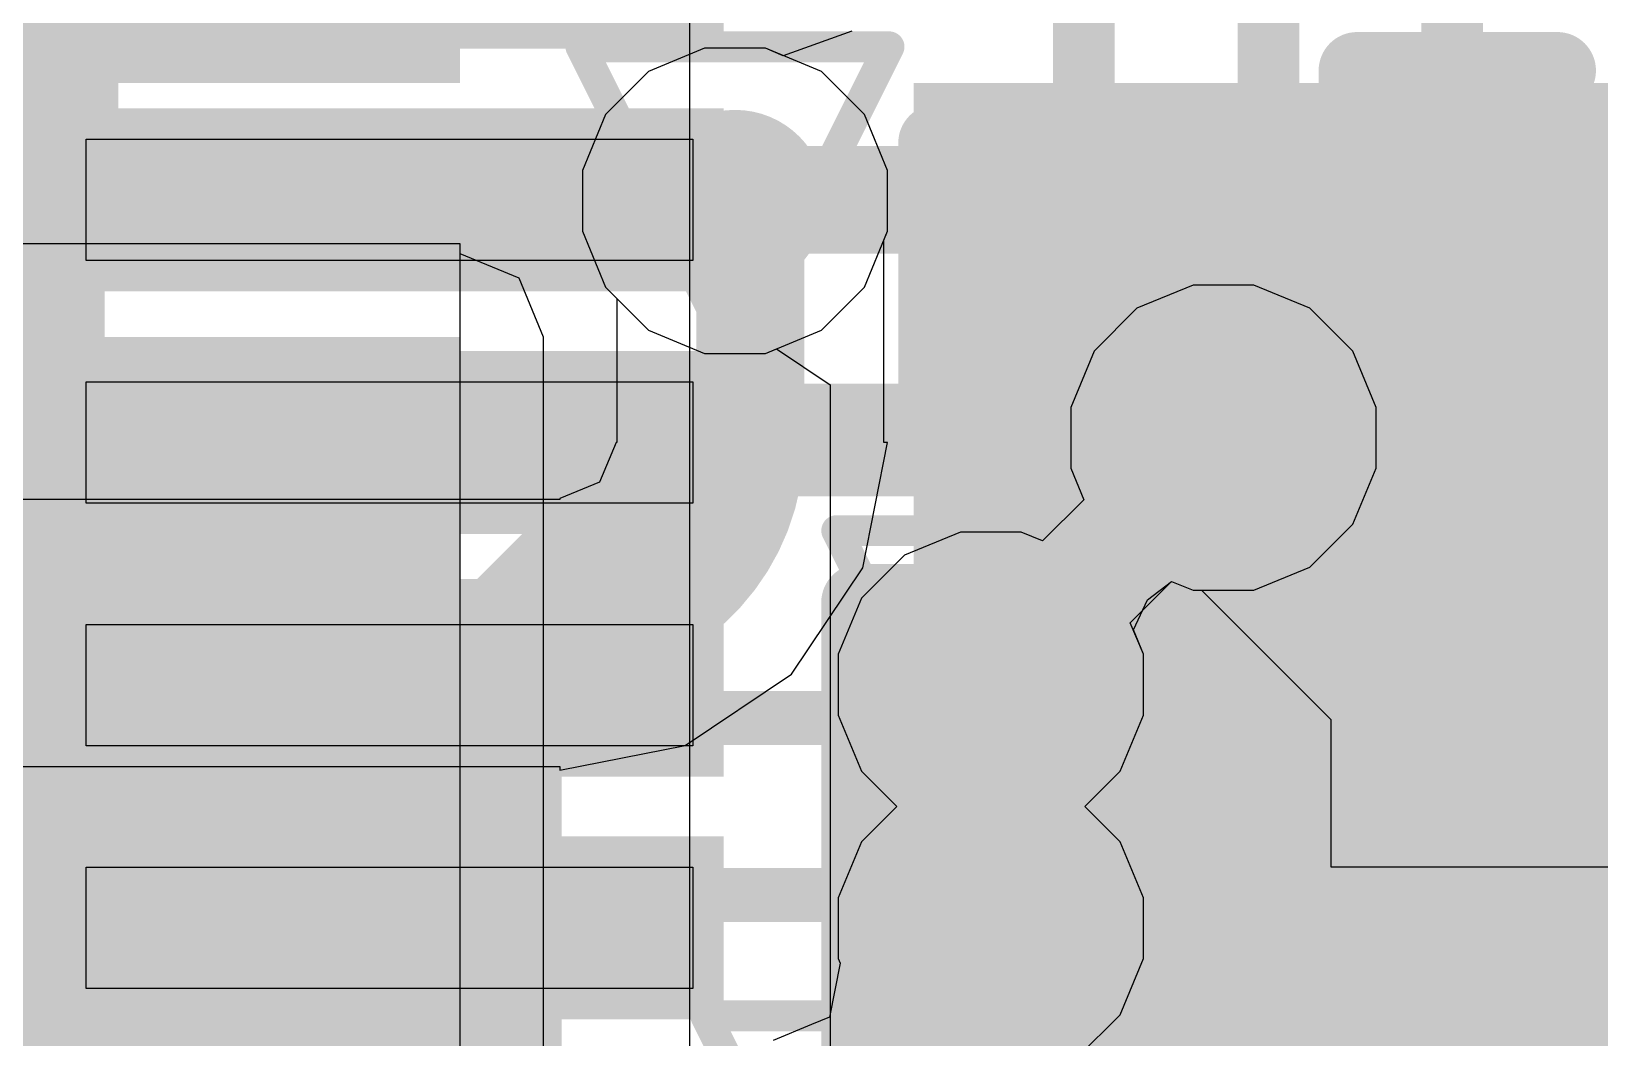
# Model space of a CAD drawing. Header units: inches. Extents: x -6 to 283, y -12 to 154.
# Drawn here: x 25.65 to 28.235, y -4.243 to -2.584 of the extents above; entities that cross this region are included whole.
import ezdxf

# ---------------------------------------------------------------- set-up
doc = ezdxf.new("R2010")
doc.units = ezdxf.units.IN
for name, color, linetype in [('Bottom Layer', 5, 'Continuous'), ('Bottom Overlay', 54, 'Continuous'), ('Bottom Paste', 16, 'Continuous'), ('Bottom Solder', 6, 'Continuous'), ('Drill Drawing', 1, 'Continuous'), ('GND-1', 16, 'Continuous'), ('GND-2', 90, 'Continuous'), ('GND-3', 216, 'Continuous'), ('GND-4', 54, 'Continuous'), ('PWR-1', 156, 'Continuous'), ('PWR-2', 130, 'Continuous'), ('Signal L1', 76, 'Continuous'), ('Signal L2', 6, 'Continuous'), ('Top Layer', 1, 'Continuous'), ('Top Overlay', 2, 'Continuous'), ('Top Paste', 8, 'Continuous'), ('Top Solder', 216, 'Continuous'), ('Via Holes', 16, 'Continuous')]:
    doc.layers.add(name, color=color, linetype=linetype)

# ---------------------------------------------------------------- blocks, each defined once
blk = doc.blocks.new('ESOP_8_B_53')
at = {"layer": 'Bottom Layer'}
for points in [[(2.3085, -0.335), (3.5085, -0.335), (3.5085, -0.935), (2.3085, -0.935)], [(2.3085, -1.605), (3.5085, -1.605), (3.5085, -2.205), (2.3085, -2.205)]]:
    blk.add_hatch(color=5, dxfattribs=at).paths.add_polyline_path(points)
at = {"layer": 'Bottom Paste'}
for points in [[(2.3085, -0.335), (3.5085, -0.335), (3.5085, -0.935), (2.3085, -0.935)], [(2.3085, -1.605), (3.5085, -1.605), (3.5085, -2.205), (2.3085, -2.205)]]:
    blk.add_hatch(color=16, dxfattribs=at).paths.add_polyline_path(points)
at = {"layer": 'Bottom Solder'}
for points in [[(2.2069, -0.2334), (3.6101, -0.2334), (3.6101, -1.0366), (2.2069, -1.0366)], [(2.2069, -1.5034), (3.6101, -1.5034), (3.6101, -2.3066), (2.2069, -2.3066)]]:
    blk.add_hatch(color=6, dxfattribs=at).paths.add_polyline_path(points)
blk = doc.blocks.new('QFN_64_EP_7_5_7_5__55')
at = {"layer": 'Top Layer'}
for points in [[(-1.5001, 3.3499), (-1.5001, 4.3499), (-1.3001, 4.3499), (-1.3001, 3.3499)], [(-1.1, 3.3499), (-1.1, 4.3499), (-0.9, 4.3499), (-0.9, 3.3499)], [(-0.6999, 3.3499), (-0.6999, 4.3499), (-0.4999, 4.3499), (-0.4999, 3.3499)], [(-0.2999, 3.3499), (-0.2999, 4.3499), (-0.0999, 4.3499), (-0.0999, 3.3499)]]:
    blk.add_hatch(color=1, dxfattribs=at).paths.add_polyline_path(points)
at = {"layer": 'Top Solder'}
for points in [[(-1.9509, 3.2991), (-1.9509, 4.4007), (-1.6493, 4.4007), (-1.6493, 3.2991)], [(-1.5509, 3.2991), (-1.5509, 4.4007), (-1.2493, 4.4007), (-1.2493, 3.2991)], [(-1.1508, 3.2991), (-1.1508, 4.4007), (-0.8492, 4.4007), (-0.8492, 3.2991)], [(-0.7507, 3.2991), (-0.7507, 4.4007), (-0.4491, 4.4007), (-0.4491, 3.2991)], [(-0.3507, 3.2991), (-0.3507, 4.4007), (-0.0491, 4.4007), (-0.0491, 3.2991)]]:
    blk.add_hatch(color=216, dxfattribs=at).paths.add_polyline_path(points)
at = {"layer": 'Top Paste'}
for p, q in [((-1.5, 3.3499), (-1.5, 4.3499)), ((-1.5, 4.3499), (-1.3, 4.3499)), ((-1.3, 4.3499), (-1.3, 3.3499)), ((-1.1, 3.3499), (-1.1, 4.3499)), ((-1.1, 4.3499), (-0.9, 4.3499)), ((-0.9, 4.3499), (-0.9, 3.3499)), ((-0.6999, 3.3499), (-0.6999, 4.3499)), ((-0.6999, 4.3499), (-0.4999, 4.3499)), ((-0.4999, 4.3499), (-0.4999, 3.3499)), ((-0.2999, 3.3499), (-0.2999, 4.3499)), ((-0.2999, 4.3499), (-0.0999, 4.3499)), ((-0.0999, 4.3499), (-0.0999, 3.3499)), ((-1.3, 3.3499), (-1.5, 3.3499)), ((-0.9, 3.3499), (-1.1, 3.3499)), ((-0.4999, 3.3499), (-0.6999, 3.3499)), ((-0.0999, 3.3499), (-0.2999, 3.3499))]:
    blk.add_line(p, q, dxfattribs=at)
blk = doc.blocks.new('C___0402_B_212')
at = {"layer": 'Bottom Layer'}
for points in [[(-0.2413, 0.3175), (-0.2413, -0.3175), (-0.6985, -0.3175), (-0.6985, 0.3175)], [(0.6985, 0.3175), (0.6985, -0.3175), (0.2413, -0.3175), (0.2413, 0.3175)]]:
    blk.add_hatch(color=5, dxfattribs=at).paths.add_polyline_path(points)
at = {"layer": 'Bottom Paste'}
for points in [[(-0.2413, 0.3175), (-0.2413, -0.3175), (-0.6985, -0.3175), (-0.6985, 0.3175)], [(0.6985, 0.3175), (0.6985, -0.3175), (0.2413, -0.3175), (0.2413, 0.3175)]]:
    blk.add_hatch(color=16, dxfattribs=at).paths.add_polyline_path(points)
at = {"layer": 'Bottom Solder'}
for points in [[(-0.1813, 0.3775), (-0.1813, -0.3775), (-0.7585, -0.3775), (-0.7585, 0.3775)], [(0.7585, 0.3775), (0.7585, -0.3775), (0.1813, -0.3775), (0.1813, 0.3775)]]:
    blk.add_hatch(color=6, dxfattribs=at).paths.add_polyline_path(points)
at = {"layer": 'Bottom Overlay'}
for points in [[(-0.7874, 0.4064, 0.127, 0.127, 0), (-0.2794, 0.4064, 0.127, 0.127, 0)], [(-0.7874, -0.4064, 0.127, 0.127, 0), (-0.7874, 0.4064, 0.127, 0.127, 0)], [(0.7874, 0.4064, 0.127, 0.127, 0), (0.2794, 0.4064, 0.127, 0.127, 0)], [(0.7874, -0.4064, 0.127, 0.127, 0), (0.7874, 0.4064, 0.127, 0.127, 0)], [(-0.7874, -0.4064, 0.127, 0.127, 0), (-0.2794, -0.4064, 0.127, 0.127, 0)], [(0.7874, -0.4064, 0.127, 0.127, 0), (0.2794, -0.4064, 0.127, 0.127, 0)]]:
    blk.add_lwpolyline(points, format="xyseb", dxfattribs=at)
for points in [[(-0.8191, 0.4064, 0.0635, 0.0635, 1), (-0.7556, 0.4064, 0.0635, 0.0635, 1)], [(-0.8191, 0.4064, 0.0635, 0.0635, 1), (-0.7556, 0.4064, 0.0635, 0.0635, 1)], [(-0.3111, 0.4064, 0.0635, 0.0635, 1), (-0.2477, 0.4064, 0.0635, 0.0635, 1)], [(0.2477, 0.4064, 0.0635, 0.0635, 1), (0.3112, 0.4064, 0.0635, 0.0635, 1)], [(0.7556, 0.4064, 0.0635, 0.0635, 1), (0.8191, 0.4064, 0.0635, 0.0635, 1)], [(0.7556, 0.4064, 0.0635, 0.0635, 1), (0.8191, 0.4064, 0.0635, 0.0635, 1)], [(-0.8192, -0.4064, 0.0635, 0.0635, 1), (-0.7557, -0.4064, 0.0635, 0.0635, 1)], [(-0.8192, -0.4064, 0.0635, 0.0635, 1), (-0.7557, -0.4064, 0.0635, 0.0635, 1)], [(-0.3111, -0.4064, 0.0635, 0.0635, 1), (-0.2477, -0.4064, 0.0635, 0.0635, 1)], [(0.2477, -0.4064, 0.0635, 0.0635, 1), (0.3112, -0.4064, 0.0635, 0.0635, 1)], [(0.7556, -0.4064, 0.0635, 0.0635, 1), (0.8191, -0.4064, 0.0635, 0.0635, 1)], [(0.7556, -0.4064, 0.0635, 0.0635, 1), (0.8191, -0.4064, 0.0635, 0.0635, 1)]]:
    blk.add_lwpolyline(points, format="xyseb", close=True, dxfattribs=at)
blk = doc.blocks.new('C___0603_B_217')
at = {"layer": 'Bottom Layer'}
for points in [[(-1.143, -0.4445), (-1.143, 0.4445), (-0.381, 0.4445), (-0.381, -0.4445)], [(0.381, -0.4445), (0.381, 0.4445), (1.143, 0.4445), (1.143, -0.4445)]]:
    blk.add_hatch(color=5, dxfattribs=at).paths.add_polyline_path(points)
at = {"layer": 'Bottom Paste'}
for points in [[(-1.143, -0.4445), (-1.143, 0.4445), (-0.381, 0.4445), (-0.381, -0.4445)], [(0.381, -0.4445), (0.381, 0.4445), (1.143, 0.4445), (1.143, -0.4445)]]:
    blk.add_hatch(color=16, dxfattribs=at).paths.add_polyline_path(points)
at = {"layer": 'Bottom Solder'}
for points in [[(-1.203, -0.5045), (-1.203, 0.5045), (-0.321, 0.5045), (-0.321, -0.5045)], [(0.321, -0.5045), (0.321, 0.5045), (1.203, 0.5045), (1.203, -0.5045)]]:
    blk.add_hatch(color=6, dxfattribs=at).paths.add_polyline_path(points)
at = {"layer": 'Bottom Overlay'}
for points in [[(-1.2446, 0.5334, 0.127, 0.127, 0), (-1.2446, -0.5334, 0.127, 0.127, 0)], [(-1.2446, 0.5334, 0.127, 0.127, 0), (-0.4572, 0.5334, 0.127, 0.127, 0)], [(0.4572, 0.5334, 0.127, 0.127, 0), (1.2446, 0.5334, 0.127, 0.127, 0)], [(1.2446, 0.5334, 0.127, 0.127, 0), (1.2446, -0.5334, 0.127, 0.127, 0)], [(-0.4572, -0.5334, 0.127, 0.127, 0), (-1.2446, -0.5334, 0.127, 0.127, 0)], [(0.4572, -0.5334, 0.127, 0.127, 0), (1.2446, -0.5334, 0.127, 0.127, 0)]]:
    blk.add_lwpolyline(points, format="xyseb", dxfattribs=at)
for points in [[(-1.2764, 0.5334, 0.0635, 0.0635, 1), (-1.2129, 0.5334, 0.0635, 0.0635, 1)], [(-1.2764, 0.5334, 0.0635, 0.0635, 1), (-1.2129, 0.5334, 0.0635, 0.0635, 1)], [(-0.489, 0.5334, 0.0635, 0.0635, 1), (-0.4255, 0.5334, 0.0635, 0.0635, 1)], [(0.4254, 0.5334, 0.0635, 0.0635, 1), (0.4889, 0.5334, 0.0635, 0.0635, 1)], [(1.2129, 0.5334, 0.0635, 0.0635, 1), (1.2764, 0.5334, 0.0635, 0.0635, 1)], [(1.2129, 0.5334, 0.0635, 0.0635, 1), (1.2764, 0.5334, 0.0635, 0.0635, 1)], [(-1.2764, -0.5334, 0.0635, 0.0635, 1), (-1.2129, -0.5334, 0.0635, 0.0635, 1)], [(-1.2764, -0.5334, 0.0635, 0.0635, 1), (-1.2129, -0.5334, 0.0635, 0.0635, 1)], [(-0.4889, -0.5334, 0.0635, 0.0635, 1), (-0.4254, -0.5334, 0.0635, 0.0635, 1)], [(0.4254, -0.5334, 0.0635, 0.0635, 1), (0.4889, -0.5334, 0.0635, 0.0635, 1)], [(1.2128, -0.5334, 0.0635, 0.0635, 1), (1.2763, -0.5334, 0.0635, 0.0635, 1)], [(1.2128, -0.5334, 0.0635, 0.0635, 1), (1.2763, -0.5334, 0.0635, 0.0635, 1)]]:
    blk.add_lwpolyline(points, format="xyseb", close=True, dxfattribs=at)
blk = doc.blocks.new('CAP_0201_222')
at = {"layer": 'Top Layer'}
for points in [[(-0.45, 0.15), (-0.15, 0.15), (-0.15, -0.15), (-0.45, -0.15)], [(0.15, 0.15), (0.45, 0.15), (0.45, -0.15), (0.15, -0.15)]]:
    blk.add_hatch(color=1, dxfattribs=at).paths.add_polyline_path(points)
at = {"layer": 'Top Paste'}
for points in [[(-0.45, 0.15), (-0.15, 0.15), (-0.15, -0.15), (-0.45, -0.15)], [(0.15, 0.15), (0.45, 0.15), (0.45, -0.15), (0.15, -0.15)]]:
    blk.add_hatch(color=8, dxfattribs=at).paths.add_polyline_path(points)
at = {"layer": 'Top Solder'}
for points in [[(-0.505, 0.205), (-0.095, 0.205), (-0.095, -0.205), (-0.505, -0.205)], [(0.095, 0.205), (0.505, 0.205), (0.505, -0.205), (0.095, -0.205)]]:
    blk.add_hatch(color=216, dxfattribs=at).paths.add_polyline_path(points)
at = {"layer": 'Top Overlay'}
for points in [[(-0.5334, 0.2286, 0.127, 0.127, 0), (-0.5334, -0.2286, 0.127, 0.127, 0)], [(-0.2032, 0.2286, 0.127, 0.127, 0), (-0.5334, 0.2286, 0.127, 0.127, 0)], [(0.5334, 0.2286, 0.127, 0.127, 0), (0.2032, 0.2286, 0.127, 0.127, 0)], [(0.5334, 0.2286, 0.127, 0.127, 0), (0.5334, -0.2286, 0.127, 0.127, 0)], [(-0.2032, -0.2286, 0.127, 0.127, 0), (-0.5334, -0.2286, 0.127, 0.127, 0)], [(0.5334, -0.2286, 0.127, 0.127, 0), (0.2032, -0.2286, 0.127, 0.127, 0)]]:
    blk.add_lwpolyline(points, format="xyseb", dxfattribs=at)
for points in [[(-0.5651, 0.2286, 0.0635, 0.0635, 1), (-0.5016, 0.2286, 0.0635, 0.0635, 1)], [(-0.5651, 0.2286, 0.0635, 0.0635, 1), (-0.5016, 0.2286, 0.0635, 0.0635, 1)], [(-0.2349, 0.2286, 0.0635, 0.0635, 1), (-0.1714, 0.2286, 0.0635, 0.0635, 1)], [(0.1714, 0.2286, 0.0635, 0.0635, 1), (0.2349, 0.2286, 0.0635, 0.0635, 1)], [(0.5016, 0.2286, 0.0635, 0.0635, 1), (0.5651, 0.2286, 0.0635, 0.0635, 1)], [(0.5016, 0.2286, 0.0635, 0.0635, 1), (0.5651, 0.2286, 0.0635, 0.0635, 1)], [(-0.5651, -0.2286, 0.0635, 0.0635, 1), (-0.5016, -0.2286, 0.0635, 0.0635, 1)], [(-0.5651, -0.2286, 0.0635, 0.0635, 1), (-0.5016, -0.2286, 0.0635, 0.0635, 1)], [(-0.2349, -0.2286, 0.0635, 0.0635, 1), (-0.1714, -0.2286, 0.0635, 0.0635, 1)], [(0.1714, -0.2286, 0.0635, 0.0635, 1), (0.2349, -0.2286, 0.0635, 0.0635, 1)], [(0.5016, -0.2286, 0.0635, 0.0635, 1), (0.5651, -0.2286, 0.0635, 0.0635, 1)], [(0.5016, -0.2286, 0.0635, 0.0635, 1), (0.5651, -0.2286, 0.0635, 0.0635, 1)]]:
    blk.add_lwpolyline(points, format="xyseb", close=True, dxfattribs=at)
blk = doc.blocks.new('CAP_0201_312')
at = {"layer": 'Top Layer'}
for points in [[(-0.45, 0.15), (-0.15, 0.15), (-0.15, -0.15), (-0.45, -0.15)], [(0.15, 0.15), (0.45, 0.15), (0.45, -0.15), (0.15, -0.15)]]:
    blk.add_hatch(color=1, dxfattribs=at).paths.add_polyline_path(points)
at = {"layer": 'Top Paste'}
for points in [[(-0.45, 0.15), (-0.15, 0.15), (-0.15, -0.15), (-0.45, -0.15)], [(0.15, 0.15), (0.45, 0.15), (0.45, -0.15), (0.15, -0.15)]]:
    blk.add_hatch(color=8, dxfattribs=at).paths.add_polyline_path(points)
at = {"layer": 'Top Solder'}
for points in [[(-0.505, 0.205), (-0.095, 0.205), (-0.095, -0.205), (-0.505, -0.205)], [(0.095, 0.205), (0.505, 0.205), (0.505, -0.205), (0.095, -0.205)]]:
    blk.add_hatch(color=216, dxfattribs=at).paths.add_polyline_path(points)
at = {"layer": 'Top Overlay'}
for points in [[(-0.2032, 0.2286, 0.127, 0.127, 0), (-0.5334, 0.2286, 0.127, 0.127, 0)], [(-0.5334, 0.2286, 0.127, 0.127, 0), (-0.5334, -0.2286, 0.127, 0.127, 0)], [(0.5334, 0.2286, 0.127, 0.127, 0), (0.2032, 0.2286, 0.127, 0.127, 0)], [(0.5334, 0.2286, 0.127, 0.127, 0), (0.5334, -0.2286, 0.127, 0.127, 0)], [(-0.2032, -0.2286, 0.127, 0.127, 0), (-0.5334, -0.2286, 0.127, 0.127, 0)], [(0.5334, -0.2286, 0.127, 0.127, 0), (0.2032, -0.2286, 0.127, 0.127, 0)]]:
    blk.add_lwpolyline(points, format="xyseb", dxfattribs=at)
for points in [[(-0.5651, 0.2286, 0.0635, 0.0635, 1), (-0.5016, 0.2286, 0.0635, 0.0635, 1)], [(-0.5651, 0.2286, 0.0635, 0.0635, 1), (-0.5016, 0.2286, 0.0635, 0.0635, 1)], [(-0.235, 0.2286, 0.0635, 0.0635, 1), (-0.1715, 0.2286, 0.0635, 0.0635, 1)], [(0.1714, 0.2286, 0.0635, 0.0635, 1), (0.2349, 0.2286, 0.0635, 0.0635, 1)], [(0.5016, 0.2286, 0.0635, 0.0635, 1), (0.5651, 0.2286, 0.0635, 0.0635, 1)], [(0.5016, 0.2286, 0.0635, 0.0635, 1), (0.5651, 0.2286, 0.0635, 0.0635, 1)], [(-0.5651, -0.2286, 0.0635, 0.0635, 1), (-0.5016, -0.2286, 0.0635, 0.0635, 1)], [(-0.5651, -0.2286, 0.0635, 0.0635, 1), (-0.5016, -0.2286, 0.0635, 0.0635, 1)], [(-0.235, -0.2286, 0.0635, 0.0635, 1), (-0.1715, -0.2286, 0.0635, 0.0635, 1)], [(0.1714, -0.2286, 0.0635, 0.0635, 1), (0.2349, -0.2286, 0.0635, 0.0635, 1)], [(0.5016, -0.2286, 0.0635, 0.0635, 1), (0.5651, -0.2286, 0.0635, 0.0635, 1)], [(0.5016, -0.2286, 0.0635, 0.0635, 1), (0.5651, -0.2286, 0.0635, 0.0635, 1)]]:
    blk.add_lwpolyline(points, format="xyseb", close=True, dxfattribs=at)

msp = doc.modelspace()

# ---------------------------------------------------------------- hatches: boundary and pattern name
at = {"layer": 'Bottom Layer'}
for points in [[(22.0529, -2.6692), (26.3566, -2.6692), (26.3566, -2.0692), (22.0529, -2.0692)], [(27.1043, -4.4856), (29.9501, -4.4856), (29.9501, -2.6692), (27.1043, -2.6692)], [(23.9566, -9.5826), (26.3566, -9.5826), (26.3566, -3.0879), (23.9566, -3.0879)]]:
    msp.add_hatch(color=5, dxfattribs=at).paths.add_polyline_path(points)
h = msp.add_hatch(color=5, dxfattribs=at)
edge = h.paths.add_edge_path()
edge.add_arc((26.8097, -2.8633), 0.15, 0, 360)
at = {"layer": 'GND-1'}
h = msp.add_hatch(color=16, dxfattribs=at)
edge = h.paths.add_edge_path()
edge.add_arc((26.8097, -2.8633), 0.15, 0, 360)
h = msp.add_hatch(color=16, dxfattribs=at)
edge = h.paths.add_edge_path()
edge.add_arc((27.615, -3.2537), 0.15, 0, 360)
h = msp.add_hatch(color=16, dxfattribs=at)
edge = h.paths.add_edge_path()
edge.add_arc((27.2314, -3.6609), 0.15, 0, 360)
h = msp.add_hatch(color=16, dxfattribs=at)
edge = h.paths.add_edge_path()
edge.add_arc((27.2314, -4.0625), 0.15, 0, 360)
at = {"layer": 'GND-2'}
h = msp.add_hatch(color=90, dxfattribs=at)
edge = h.paths.add_edge_path()
edge.add_arc((26.8097, -2.8633), 0.15, 0, 360)
at = {"layer": 'GND-3'}
h = msp.add_hatch(color=216, dxfattribs=at)
edge = h.paths.add_edge_path()
edge.add_arc((26.8097, -2.8633), 0.15, 0, 360)
at = {"layer": 'GND-4'}
h = msp.add_hatch(color=54, dxfattribs=at)
edge = h.paths.add_edge_path()
edge.add_arc((26.8097, -2.8633), 0.15, 0, 360)
at = {"layer": 'PWR-1'}
h = msp.add_hatch(color=156, dxfattribs=at)
edge = h.paths.add_edge_path()
edge.add_arc((26.8097, -2.8633), 0.15, 0, 360)
at = {"layer": 'PWR-2'}
h = msp.add_hatch(color=130, dxfattribs=at)
edge = h.paths.add_edge_path()
edge.add_arc((26.8097, -2.8633), 0.15, 0, 360)
at = {"layer": 'Signal L1'}
h = msp.add_hatch(color=76, dxfattribs=at)
edge = h.paths.add_edge_path()
edge.add_arc((26.8097, -2.8633), 0.15, 0, 360)
h = msp.add_hatch(color=76, dxfattribs=at)
edge = h.paths.add_edge_path()
edge.add_arc((27.615, -3.2537), 0.15, 0, 360)
h = msp.add_hatch(color=76, dxfattribs=at)
edge = h.paths.add_edge_path()
edge.add_arc((27.2314, -3.6609), 0.15, 0, 360)
h = msp.add_hatch(color=76, dxfattribs=at)
edge = h.paths.add_edge_path()
edge.add_arc((27.2314, -4.0625), 0.15, 0, 360)
at = {"layer": 'Signal L2'}
h = msp.add_hatch(color=6, dxfattribs=at)
edge = h.paths.add_edge_path()
edge.add_arc((26.8097, -2.8633), 0.15, 0, 360)
at = {"layer": 'Top Layer'}
h = msp.add_hatch(color=1, dxfattribs=at)
edge = h.paths.add_edge_path()
edge.add_arc((26.8097, -2.8633), 0.15, 0, 360)
h = msp.add_hatch(color=1, dxfattribs=at)
edge = h.paths.add_edge_path()
edge.add_arc((27.615, -3.2537), 0.15, 0, 360)
h = msp.add_hatch(color=1, dxfattribs=at)
edge = h.paths.add_edge_path()
edge.add_arc((27.2314, -3.6609), 0.15, 0, 360)
for points in [[(25.74, -3.7865), (26.74, -3.7865), (26.74, -3.5616), (25.74, -3.5616)], [(25.74, -4.1617), (26.74, -4.1617), (26.74, -3.9368), (25.74, -3.9368)]]:
    msp.add_hatch(color=1, dxfattribs=at).paths.add_polyline_path(points)
h = msp.add_hatch(color=1, dxfattribs=at)
edge = h.paths.add_edge_path()
edge.add_arc((27.2314, -4.0625), 0.15, 0, 360)
at = {"layer": 'Via Holes'}
h = msp.add_hatch(color=7, dxfattribs=at)
edge = h.paths.add_edge_path()
edge.add_arc((26.8097, -2.8633), 0.075, 0, 360)
h = msp.add_hatch(color=7, dxfattribs=at)
edge = h.paths.add_edge_path()
edge.add_arc((27.615, -3.2537), 0.075, 0, 360)
h = msp.add_hatch(color=7, dxfattribs=at)
edge = h.paths.add_edge_path()
edge.add_arc((27.2314, -3.6609), 0.075, 0, 360)
h = msp.add_hatch(color=7, dxfattribs=at)
edge = h.paths.add_edge_path()
edge.add_arc((27.2314, -4.0625), 0.075, 0, 360)

# ---------------------------------------------------------------- linework, layer by layer
at = {"layer": 'Bottom Layer'}
for p, q in [((27.0022, -2.5838), (26.8893, -2.624)), ((26.7597, -2.6117), (26.6672, -2.65)), ((26.8598, -2.6117), (26.7597, -2.6117)), ((26.8893, -2.624), (26.8598, -2.6117)), ((26.6672, -2.65), (26.5964, -2.7208)), ((26.5964, -2.7208), (26.5581, -2.8133)), ((26.5581, -2.8133), (26.5581, -2.9134)), ((26.5581, -2.9134), (26.5964, -3.0058)), ((26.3566, -2.9342), (23.7244, -2.9342)), ((26.3566, -2.9342), (23.7244, -2.9342)), ((26.3566, -6.0609), (26.3566, -2.9342)), ((26.3566, -2.9505), (26.3566, -2.9342)), ((26.4538, -2.9907), (26.3566, -2.9505)), ((26.4941, -3.0879), (26.4538, -2.9907)), ((26.5964, -3.0058), (26.6672, -3.0766)), ((26.4941, -6.3826), (26.4941, -3.0879)), ((26.6672, -3.0766), (26.7597, -3.1149)), ((26.7597, -3.1149), (26.8598, -3.1149)), ((26.8598, -3.1149), (26.8779, -3.1074)), ((26.8779, -3.1074), (26.9668, -3.1668)), ((26.9668, -3.1668), (26.9668, -4.4856))]:
    msp.add_line(p, q, dxfattribs=at)
at = {"layer": 'Drill Drawing'}
for points in [[(26.5557, -2.6093, 0.0508, 0.0508, 0), (27.0637, -2.6093, 0.0508, 0.0508, 0)], [(26.5557, -2.6093, 0.0508, 0.0508, 0), (26.8097, -3.1173, 0.0508, 0.0508, 0)], [(26.8097, -3.1173, 0.0508, 0.0508, 0), (27.0637, -2.6093, 0.0508, 0.0508, 0)], [(27.361, -2.9997, 0.0508, 0.0508, 0), (27.869, -2.9997, 0.0508, 0.0508, 0)], [(27.361, -2.9997, 0.0508, 0.0508, 0), (27.615, -3.5077, 0.0508, 0.0508, 0)], [(27.615, -3.5077, 0.0508, 0.0508, 0), (27.869, -2.9997, 0.0508, 0.0508, 0)], [(26.9774, -3.4069, 0.0508, 0.0508, 0), (27.4854, -3.4069, 0.0508, 0.0508, 0)], [(26.9774, -3.4069, 0.0508, 0.0508, 0), (27.2314, -3.9149, 0.0508, 0.0508, 0)], [(27.2314, -3.9149, 0.0508, 0.0508, 0), (27.4854, -3.4069, 0.0508, 0.0508, 0)], [(26.9774, -3.8085, 0.0508, 0.0508, 0), (27.4854, -3.8085, 0.0508, 0.0508, 0)], [(26.9774, -3.8085, 0.0508, 0.0508, 0), (27.2314, -4.3165, 0.0508, 0.0508, 0)], [(27.2314, -4.3165, 0.0508, 0.0508, 0), (27.4854, -3.8085, 0.0508, 0.0508, 0)], [(26.7614, -4.2067, 0.0508, 0.0508, 0), (27.2694, -4.2067, 0.0508, 0.0508, 0)], [(26.7614, -4.2067, 0.0508, 0.0508, 0), (27.0154, -4.7147, 0.0508, 0.0508, 0)], [(27.0154, -4.7147, 0.0508, 0.0508, 0), (27.2694, -4.2067, 0.0508, 0.0508, 0)]]:
    msp.add_lwpolyline(points, format="xyseb", dxfattribs=at)
for points in [[(26.543, -2.6093, 0.0254, 0.0254, 1), (26.5684, -2.6093, 0.0254, 0.0254, 1)], [(26.543, -2.6093, 0.0254, 0.0254, 1), (26.5684, -2.6093, 0.0254, 0.0254, 1)], [(27.051, -2.6093, 0.0254, 0.0254, 1), (27.0764, -2.6093, 0.0254, 0.0254, 1)], [(27.051, -2.6093, 0.0254, 0.0254, 1), (27.0764, -2.6093, 0.0254, 0.0254, 1)], [(27.3483, -2.9997, 0.0254, 0.0254, 1), (27.3737, -2.9997, 0.0254, 0.0254, 1)], [(27.3483, -2.9997, 0.0254, 0.0254, 1), (27.3737, -2.9997, 0.0254, 0.0254, 1)], [(27.8563, -2.9997, 0.0254, 0.0254, 1), (27.8817, -2.9997, 0.0254, 0.0254, 1)], [(27.8563, -2.9997, 0.0254, 0.0254, 1), (27.8817, -2.9997, 0.0254, 0.0254, 1)], [(26.797, -3.1173, 0.0254, 0.0254, 1), (26.8224, -3.1173, 0.0254, 0.0254, 1)], [(26.797, -3.1173, 0.0254, 0.0254, 1), (26.8224, -3.1173, 0.0254, 0.0254, 1)], [(26.9647, -3.4069, 0.0254, 0.0254, 1), (26.9901, -3.4069, 0.0254, 0.0254, 1)], [(26.9647, -3.4069, 0.0254, 0.0254, 1), (26.9901, -3.4069, 0.0254, 0.0254, 1)], [(27.4727, -3.4069, 0.0254, 0.0254, 1), (27.4981, -3.4069, 0.0254, 0.0254, 1)], [(27.4727, -3.4069, 0.0254, 0.0254, 1), (27.4981, -3.4069, 0.0254, 0.0254, 1)], [(27.6023, -3.5077, 0.0254, 0.0254, 1), (27.6277, -3.5077, 0.0254, 0.0254, 1)], [(27.6023, -3.5077, 0.0254, 0.0254, 1), (27.6277, -3.5077, 0.0254, 0.0254, 1)], [(26.9647, -3.8085, 0.0254, 0.0254, 1), (26.9901, -3.8085, 0.0254, 0.0254, 1)], [(26.9647, -3.8085, 0.0254, 0.0254, 1), (26.9901, -3.8085, 0.0254, 0.0254, 1)], [(27.4727, -3.8085, 0.0254, 0.0254, 1), (27.4981, -3.8085, 0.0254, 0.0254, 1)], [(27.4727, -3.8085, 0.0254, 0.0254, 1), (27.4981, -3.8085, 0.0254, 0.0254, 1)], [(27.2187, -3.9149, 0.0254, 0.0254, 1), (27.2441, -3.9149, 0.0254, 0.0254, 1)], [(27.2187, -3.9149, 0.0254, 0.0254, 1), (27.2441, -3.9149, 0.0254, 0.0254, 1)], [(26.7487, -4.2067, 0.0254, 0.0254, 1), (26.7741, -4.2067, 0.0254, 0.0254, 1)], [(26.7487, -4.2067, 0.0254, 0.0254, 1), (26.7741, -4.2067, 0.0254, 0.0254, 1)], [(27.2567, -4.2067, 0.0254, 0.0254, 1), (27.2821, -4.2067, 0.0254, 0.0254, 1)], [(27.2567, -4.2067, 0.0254, 0.0254, 1), (27.2821, -4.2067, 0.0254, 0.0254, 1)]]:
    msp.add_lwpolyline(points, format="xyseb", close=True, dxfattribs=at)
at = {"layer": 'GND-1'}
for p, q in [((26.7597, -2.6117), (26.6672, -2.65)), ((26.8598, -2.6117), (26.7597, -2.6117)), ((26.9522, -2.65), (26.8598, -2.6117)), ((26.6672, -2.65), (26.5964, -2.7208)), ((27.023, -2.7208), (26.9522, -2.65)), ((26.5964, -2.7208), (26.5581, -2.8133)), ((27.0613, -2.8133), (27.023, -2.7208)), ((26.5581, -2.8133), (26.5581, -2.9134)), ((27.0613, -2.9134), (27.0613, -2.8133)), ((26.5581, -2.9134), (26.5964, -3.0058)), ((27.023, -3.0058), (27.0613, -2.9134)), ((26.5964, -3.0058), (26.6672, -3.0766)), ((26.9522, -3.0766), (27.023, -3.0058)), ((27.5649, -3.0021), (27.4724, -3.0404)), ((27.665, -3.0021), (27.5649, -3.0021)), ((27.7575, -3.0404), (27.665, -3.0021)), ((27.4724, -3.0404), (27.4017, -3.1112)), ((27.8283, -3.1112), (27.7575, -3.0404)), ((26.6672, -3.0766), (26.7597, -3.1149)), ((26.8598, -3.1149), (26.9522, -3.0766)), ((26.7597, -3.1149), (26.8598, -3.1149)), ((27.4017, -3.1112), (27.3634, -3.2037)), ((27.8666, -3.2037), (27.8283, -3.1112)), ((27.3634, -3.2037), (27.3634, -3.3038)), ((27.8666, -3.3038), (27.8666, -3.2037)), ((27.3634, -3.3038), (27.3849, -3.3559)), ((27.8283, -3.3962), (27.8666, -3.3038)), ((27.3849, -3.3559), (27.3169, -3.4239)), ((27.1814, -3.4093), (27.0889, -3.4476)), ((27.2815, -3.4093), (27.1814, -3.4093)), ((27.3169, -3.4239), (27.2815, -3.4093)), ((27.7575, -3.467), (27.8283, -3.3962)), ((27.0889, -3.4476), (27.0181, -3.5183)), ((27.665, -3.5053), (27.7575, -3.467)), ((27.4614, -3.5587), (27.5295, -3.4906)), ((27.5295, -3.4906), (27.5649, -3.5053)), ((27.5649, -3.5053), (27.665, -3.5053)), ((27.0181, -3.5183), (26.9798, -3.6108)), ((27.483, -3.6108), (27.4614, -3.5587)), ((26.9798, -3.6108), (26.9798, -3.7109)), ((27.483, -3.7109), (27.483, -3.6108)), ((26.9798, -3.7109), (27.0181, -3.8034)), ((27.4447, -3.8034), (27.483, -3.7109)), ((27.0181, -3.8034), (27.0764, -3.8617)), ((27.3864, -3.8617), (27.4447, -3.8034)), ((27.0764, -3.8617), (27.0181, -3.9199)), ((27.4447, -3.9199), (27.3864, -3.8617)), ((27.0181, -3.9199), (26.9798, -4.0124)), ((27.483, -4.0124), (27.4447, -3.9199)), ((26.9798, -4.0124), (26.9798, -4.1125)), ((27.483, -4.1125), (27.483, -4.0124)), ((26.983, -4.1202), (26.9653, -4.2091)), ((26.9798, -4.1125), (26.983, -4.1202)), ((27.4447, -4.205), (27.483, -4.1125)), ((26.9653, -4.2091), (26.936, -4.2213)), ((27.3739, -4.2757), (27.4447, -4.205)), ((26.936, -4.2213), (26.8729, -4.2474))]:
    msp.add_line(p, q, dxfattribs=at)
at = {"layer": 'GND-2'}
for p, q in [((26.7597, -2.6117), (26.6672, -2.65)), ((26.8598, -2.6117), (26.7597, -2.6117)), ((26.9522, -2.65), (26.8598, -2.6117)), ((26.6672, -2.65), (26.5964, -2.7208)), ((27.023, -2.7208), (26.9522, -2.65)), ((26.5964, -2.7208), (26.5581, -2.8133)), ((27.0613, -2.8133), (27.023, -2.7208)), ((26.5581, -2.8133), (26.5581, -2.9134)), ((27.0613, -2.9134), (27.0613, -2.8133)), ((26.5581, -2.9134), (26.5964, -3.0058)), ((27.023, -3.0058), (27.0613, -2.9134)), ((26.5964, -3.0058), (26.6672, -3.0766)), ((26.9522, -3.0766), (27.023, -3.0058)), ((26.6672, -3.0766), (26.7597, -3.1149)), ((26.8598, -3.1149), (26.9522, -3.0766)), ((26.7597, -3.1149), (26.8598, -3.1149))]:
    msp.add_line(p, q, dxfattribs=at)
at = {"layer": 'GND-3'}
for p, q in [((26.7597, -2.6117), (26.6672, -2.65)), ((26.8598, -2.6117), (26.7597, -2.6117)), ((26.9522, -2.65), (26.8598, -2.6117)), ((26.6672, -2.65), (26.5964, -2.7208)), ((27.023, -2.7208), (26.9522, -2.65)), ((26.5964, -2.7208), (26.5581, -2.8133)), ((27.0613, -2.8133), (27.023, -2.7208)), ((26.5581, -2.8133), (26.5581, -2.9134)), ((27.0613, -2.9134), (27.0613, -2.8133)), ((26.5581, -2.9134), (26.5964, -3.0058)), ((27.023, -3.0058), (27.0613, -2.9134)), ((26.5964, -3.0058), (26.6672, -3.0766)), ((26.9522, -3.0766), (27.023, -3.0058)), ((26.6672, -3.0766), (26.7597, -3.1149)), ((26.8598, -3.1149), (26.9522, -3.0766)), ((26.7597, -3.1149), (26.8598, -3.1149))]:
    msp.add_line(p, q, dxfattribs=at)
at = {"layer": 'GND-4'}
for p, q in [((26.7597, -2.6117), (26.6672, -2.65)), ((26.8598, -2.6117), (26.7597, -2.6117)), ((26.9522, -2.65), (26.8598, -2.6117)), ((26.6672, -2.65), (26.5964, -2.7208)), ((27.023, -2.7208), (26.9522, -2.65)), ((26.5964, -2.7208), (26.5581, -2.8133)), ((27.0613, -2.8133), (27.023, -2.7208)), ((26.5581, -2.8133), (26.5581, -2.9134)), ((27.0613, -2.9134), (27.0613, -2.8133)), ((26.5581, -2.9134), (26.5964, -3.0058)), ((27.023, -3.0058), (27.0613, -2.9134)), ((26.5964, -3.0058), (26.6672, -3.0766)), ((26.9522, -3.0766), (27.023, -3.0058)), ((26.6672, -3.0766), (26.7597, -3.1149)), ((26.8598, -3.1149), (26.9522, -3.0766)), ((26.7597, -3.1149), (26.8598, -3.1149))]:
    msp.add_line(p, q, dxfattribs=at)
at = {"layer": 'PWR-1'}
for p, q in [((26.7597, -2.6117), (26.6672, -2.65)), ((26.8598, -2.6117), (26.7597, -2.6117)), ((26.9522, -2.65), (26.8598, -2.6117)), ((26.6672, -2.65), (26.5964, -2.7208)), ((27.023, -2.7208), (26.9522, -2.65)), ((26.5964, -2.7208), (26.5581, -2.8133)), ((27.0613, -2.8133), (27.023, -2.7208)), ((26.5581, -2.8133), (26.5581, -2.9134)), ((27.0613, -2.9134), (27.0613, -2.8133)), ((26.5581, -2.9134), (26.5964, -3.0058)), ((27.023, -3.0058), (27.0613, -2.9134)), ((26.5964, -3.0058), (26.6672, -3.0766)), ((26.9522, -3.0766), (27.023, -3.0058)), ((26.6672, -3.0766), (26.7597, -3.1149)), ((26.8598, -3.1149), (26.9522, -3.0766)), ((26.7597, -3.1149), (26.8598, -3.1149))]:
    msp.add_line(p, q, dxfattribs=at)
at = {"layer": 'PWR-2'}
for p, q in [((26.7597, -2.6117), (26.6672, -2.65)), ((26.8598, -2.6117), (26.7597, -2.6117)), ((26.9522, -2.65), (26.8598, -2.6117)), ((26.6672, -2.65), (26.5964, -2.7208)), ((27.023, -2.7208), (26.9522, -2.65)), ((26.5964, -2.7208), (26.5581, -2.8133)), ((27.0613, -2.8133), (27.023, -2.7208)), ((26.5581, -2.8133), (26.5581, -2.9134)), ((27.0613, -2.9134), (27.0613, -2.8133)), ((26.5581, -2.9134), (26.5964, -3.0058)), ((27.0552, -2.928), (27.0613, -2.9134)), ((27.0552, -3.2616), (27.0552, -2.928)), ((26.5964, -3.0058), (26.615, -3.0244)), ((26.615, -3.0244), (26.615, -3.2616)), ((26.6136, -3.2616), (26.5864, -3.3271)), ((26.615, -3.2616), (26.6136, -3.2616)), ((27.0203, -3.4684), (27.0614, -3.2616)), ((27.0614, -3.2616), (27.0552, -3.2616)), ((26.5864, -3.3271), (26.5209, -3.3542)), ((26.5209, -3.3556), (23.2823, -3.3556)), ((26.5209, -3.3542), (26.5209, -3.3556)), ((26.9031, -3.6437), (27.0203, -3.4684)), ((26.7278, -3.7609), (26.9031, -3.6437)), ((26.5209, -3.802), (26.7278, -3.7609)), ((23.2247, -3.7959), (26.5209, -3.7959)), ((26.5209, -3.7959), (26.5209, -3.802))]:
    msp.add_line(p, q, dxfattribs=at)
for points in [[(26.8351, -3.2616, 0.1778, 0.1778, 0), (26.8351, -2.8633, 0.1778, 0.1778, 0)], [(26.8351, -3.2616, 0.1778, 0.1778, -0.414214), (26.5209, -3.5757, 0.1778, 0.1778, 0)], [(18.4292, -3.5757, 0.1778, 0.1778, 0), (26.5209, -3.5757, 0.1778, 0.1778, 0)]]:
    msp.add_lwpolyline(points, format="xyseb", dxfattribs=at)
for points in [[(26.7907, -2.8633, 0.0889, 0.0889, 1), (26.8796, -2.8633, 0.0889, 0.0889, 1)], [(26.7907, -3.2616, 0.0889, 0.0889, 1), (26.8796, -3.2616, 0.0889, 0.0889, 1)], [(26.7907, -3.2616, 0.0889, 0.0889, 1), (26.8796, -3.2616, 0.0889, 0.0889, 1)], [(26.4765, -3.5757, 0.0889, 0.0889, 1), (26.5654, -3.5757, 0.0889, 0.0889, 1)], [(26.4765, -3.5757, 0.0889, 0.0889, 1), (26.5654, -3.5757, 0.0889, 0.0889, 1)]]:
    msp.add_lwpolyline(points, format="xyseb", close=True, dxfattribs=at)
at = {"layer": 'Signal L1'}
for points in [[(26.4352, -3.5616, 0.1778, 0.1778, 0), (26.7431, -3.2537, 0.1778, 0.1778, 0)], [(26.7431, -3.2537, 0.1778, 0.1778, 0), (27.615, -3.2537, 0.1778, 0.1778, 0)], [(26.4352, -8.1508, 0.1778, 0.1778, 0), (26.4352, -3.5616, 0.1778, 0.1778, 0)], [(27.2314, -3.7156, 0.0889, 0.0889, 0), (27.2314, -3.6609, 0.0889, 0.0889, 0)], [(27.2314, -3.7156, 0.0889, 0.0889, 0), (27.5609, -3.7156, 0.0889, 0.0889, 0)], [(27.5609, -3.7156, 0.0889, 0.0889, 0), (27.5627, -3.7156, 0.0889, 0.0889, 0)], [(27.5627, -3.7156, 0.0889, 0.0889, -0.198659), (27.8535, -3.8362, 0.0889, 0.0889, 0)], [(27.8535, -3.8362, 0.0889, 0.0889, 0), (27.8547, -3.8374, 0.0889, 0.0889, 0)], [(27.8547, -3.8374, 0.0889, 0.0889, 0), (28.1516, -4.1343, 0.0889, 0.0889, 0)], [(27.2314, -4.053, 0.0889, 0.0889, 0), (27.2767, -4.0077, 0.0889, 0.0889, 0)], [(27.2767, -4.0077, 0.0889, 0.0889, 0), (27.5248, -4.0077, 0.0889, 0.0889, 0)], [(27.5248, -4.0077, 0.0889, 0.0889, -0.197849), (27.6729, -4.0687, 0.0889, 0.0889, 0)], [(27.2314, -4.0625, 0.0889, 0.0889, 0), (27.2314, -4.053, 0.0889, 0.0889, 0)], [(27.6729, -4.0687, 0.0889, 0.0889, 0), (27.7152, -4.111, 0.0889, 0.0889, 0)], [(27.7152, -4.111, 0.0889, 0.0889, 0), (27.9476, -4.3434, 0.0889, 0.0889, 0)], [(28.1516, -4.1343, 0.0889, 0.0889, 0), (28.1516, -4.1344, 0.0889, 0.0889, 0)], [(28.2945, -4.1935, 0.0889, 0.0889, -0.198857), (28.1516, -4.1344, 0.0889, 0.0889, 0)]]:
    msp.add_lwpolyline(points, format="xyseb", dxfattribs=at)
for points in [[(26.6987, -3.2537, 0.0889, 0.0889, 1), (26.7876, -3.2537, 0.0889, 0.0889, 1)], [(26.6987, -3.2537, 0.0889, 0.0889, 1), (26.7876, -3.2537, 0.0889, 0.0889, 1)], [(27.5705, -3.2537, 0.0889, 0.0889, 1), (27.6594, -3.2537, 0.0889, 0.0889, 1)], [(26.3908, -3.5616, 0.0889, 0.0889, 1), (26.4797, -3.5616, 0.0889, 0.0889, 1)], [(26.3908, -3.5616, 0.0889, 0.0889, 1), (26.4797, -3.5616, 0.0889, 0.0889, 1)], [(27.2092, -3.6609, 0.0445, 0.0445, 1), (27.2536, -3.6609, 0.0445, 0.0445, 1)], [(27.2092, -3.7156, 0.0445, 0.0445, 1), (27.2536, -3.7156, 0.0445, 0.0445, 1)], [(27.2092, -3.7156, 0.0445, 0.0445, 1), (27.2536, -3.7156, 0.0445, 0.0445, 1)], [(27.5387, -3.7156, 0.0445, 0.0445, 1), (27.5832, -3.7156, 0.0445, 0.0445, 1)], [(27.5387, -3.7156, 0.0445, 0.0445, 1), (27.5832, -3.7156, 0.0445, 0.0445, 1)], [(27.5405, -3.7156, 0.0445, 0.0445, 1), (27.585, -3.7156, 0.0445, 0.0445, 1)], [(27.5405, -3.7156, 0.0445, 0.0445, 1), (27.585, -3.7156, 0.0445, 0.0445, 1)], [(27.8313, -3.8362, 0.0445, 0.0445, 1), (27.8757, -3.8362, 0.0445, 0.0445, 1)], [(27.8313, -3.8362, 0.0445, 0.0445, 1), (27.8757, -3.8362, 0.0445, 0.0445, 1)], [(27.8324, -3.8374, 0.0445, 0.0445, 1), (27.8769, -3.8374, 0.0445, 0.0445, 1)], [(27.8324, -3.8374, 0.0445, 0.0445, 1), (27.8769, -3.8374, 0.0445, 0.0445, 1)], [(27.2544, -4.0077, 0.0445, 0.0445, 1), (27.2989, -4.0077, 0.0445, 0.0445, 1)], [(27.2544, -4.0077, 0.0445, 0.0445, 1), (27.2989, -4.0077, 0.0445, 0.0445, 1)], [(27.5026, -4.0077, 0.0445, 0.0445, 1), (27.547, -4.0077, 0.0445, 0.0445, 1)], [(27.5026, -4.0077, 0.0445, 0.0445, 1), (27.547, -4.0077, 0.0445, 0.0445, 1)], [(27.2092, -4.053, 0.0445, 0.0445, 1), (27.2536, -4.053, 0.0445, 0.0445, 1)], [(27.2092, -4.053, 0.0445, 0.0445, 1), (27.2536, -4.053, 0.0445, 0.0445, 1)], [(27.2092, -4.0625, 0.0445, 0.0445, 1), (27.2536, -4.0625, 0.0445, 0.0445, 1)], [(27.6507, -4.0687, 0.0445, 0.0445, 1), (27.6951, -4.0687, 0.0445, 0.0445, 1)], [(27.6507, -4.0687, 0.0445, 0.0445, 1), (27.6951, -4.0687, 0.0445, 0.0445, 1)], [(27.693, -4.111, 0.0445, 0.0445, 1), (27.7374, -4.111, 0.0445, 0.0445, 1)], [(27.693, -4.111, 0.0445, 0.0445, 1), (27.7374, -4.111, 0.0445, 0.0445, 1)], [(28.1294, -4.1343, 0.0445, 0.0445, 1), (28.1738, -4.1343, 0.0445, 0.0445, 1)], [(28.1294, -4.1344, 0.0445, 0.0445, 1), (28.1739, -4.1344, 0.0445, 0.0445, 1)], [(28.1294, -4.1343, 0.0445, 0.0445, 1), (28.1738, -4.1343, 0.0445, 0.0445, 1)], [(28.1294, -4.1344, 0.0445, 0.0445, 1), (28.1739, -4.1344, 0.0445, 0.0445, 1)]]:
    msp.add_lwpolyline(points, format="xyseb", close=True, dxfattribs=at)
at = {"layer": 'Signal L2'}
for points in [[(27.3846, -8.6498, 0.1016, 0.1016, 0), (27.3846, 4.6748, 0.1016, 0.1016, 0)], [(27.9921, -8.4558, 0.1016, 0.1016, 0), (27.9921, 4.6724, 0.1016, 0.1016, 0)], [(27.6894, -8.5808, 0.1016, 0.1016, 0), (27.6894, 4.3297, 0.1016, 0.1016, 0)], [(25.6819, -8.1157, 0.1778, 0.1778, 0), (25.6819, 2.0497, 0.1778, 0.1778, 0)]]:
    msp.add_lwpolyline(points, format="xyseb", dxfattribs=at)
at = {"layer": 'Top Layer'}
for p, q in [((26.7353, -8.6115), (26.7353, 0.2284)), ((27.4896, -3.5209), (27.5295, -3.4906)), ((27.5295, -3.4906), (27.5649, -3.5053)), ((27.5649, -3.5053), (27.5786, -3.5053)), ((27.5786, -3.5053), (27.7917, -3.7184)), ((27.4664, -3.5706), (27.4896, -3.5209)), ((27.483, -3.6108), (27.4664, -3.5706)), ((27.483, -3.7109), (27.483, -3.6108)), ((27.4447, -3.8034), (27.483, -3.7109)), ((27.7917, -3.7184), (27.7917, -3.9611)), ((27.3864, -3.8617), (27.4447, -3.8034)), ((27.4447, -3.9199), (27.3864, -3.8617)), ((27.483, -4.0124), (27.4447, -3.9199)), ((27.7917, -3.9611), (28.3457, -3.9611)), ((27.483, -4.1125), (27.483, -4.0124)), ((27.4447, -4.205), (27.483, -4.1125)), ((27.3739, -4.2757), (27.4447, -4.205))]:
    msp.add_line(p, q, dxfattribs=at)
for points in [[(26.24, -2.8615, 0.1778, 0.1778, 0), (28.0687, -2.8615, 0.1778, 0.1778, 0)], [(28.0765, -2.8849, 0.1778, 0.1778, 0), (28.0765, -2.8771, 0.1778, 0.1778, 0)], [(28.0765, -2.8849, 0.1778, 0.1778, 0), (28.1298, -2.9382, 0.1778, 0.1778, 0)], [(28.1298, -2.9382, 0.1778, 0.1778, 0), (28.1376, -2.9382, 0.1778, 0.1778, 0)], [(28.1376, -2.9382, 0.1778, 0.1778, 0), (28.4851, -3.2858, 0.1778, 0.1778, 0)], [(26.24, -3.2616, 0.1778, 0.1778, 0), (27.6461, -3.2616, 0.1778, 0.1778, 0)], [(27.6461, -3.2616, 0.1778, 0.1778, 0), (28.0687, -3.6841, 0.1778, 0.1778, 0)], [(26.294, -3.7156, 0.0889, 0.0889, -0.414214), (26.24, -3.6616, 0.0889, 0.0889, 0)], [(27.2314, -3.6609, 0.0889, 0.0889, -0.414214), (27.1767, -3.7156, 0.0889, 0.0889, 0)], [(26.294, -3.7156, 0.0889, 0.0889, 0), (27.1767, -3.7156, 0.0889, 0.0889, 0)], [(26.24, -4.0617, 0.0889, 0.0889, -0.414214), (26.294, -4.0077, 0.0889, 0.0889, 0)], [(26.294, -4.0077, 0.0889, 0.0889, 0), (27.1767, -4.0077, 0.0889, 0.0889, 0)], [(27.1767, -4.0077, 0.0889, 0.0889, -0.414214), (27.2314, -4.0625, 0.0889, 0.0889, 0)]]:
    msp.add_lwpolyline(points, format="xyseb", dxfattribs=at)
for points in [[(26.1955, -2.8615, 0.0889, 0.0889, 1), (26.2844, -2.8615, 0.0889, 0.0889, 1)], [(28.0242, -2.8615, 0.0889, 0.0889, 1), (28.1131, -2.8615, 0.0889, 0.0889, 1)], [(28.032, -2.8771, 0.0889, 0.0889, 1), (28.1209, -2.8771, 0.0889, 0.0889, 1)], [(28.032, -2.8849, 0.0889, 0.0889, 1), (28.1209, -2.8849, 0.0889, 0.0889, 1)], [(28.032, -2.8849, 0.0889, 0.0889, 1), (28.1209, -2.8849, 0.0889, 0.0889, 1)], [(28.0853, -2.9382, 0.0889, 0.0889, 1), (28.1742, -2.9382, 0.0889, 0.0889, 1)], [(28.0853, -2.9382, 0.0889, 0.0889, 1), (28.1742, -2.9382, 0.0889, 0.0889, 1)], [(28.0931, -2.9382, 0.0889, 0.0889, 1), (28.182, -2.9382, 0.0889, 0.0889, 1)], [(28.0931, -2.9382, 0.0889, 0.0889, 1), (28.182, -2.9382, 0.0889, 0.0889, 1)], [(26.1955, -3.2616, 0.0889, 0.0889, 1), (26.2844, -3.2616, 0.0889, 0.0889, 1)], [(27.6017, -3.2616, 0.0889, 0.0889, 1), (27.6906, -3.2616, 0.0889, 0.0889, 1)], [(27.6017, -3.2616, 0.0889, 0.0889, 1), (27.6906, -3.2616, 0.0889, 0.0889, 1)], [(26.2178, -3.6616, 0.0445, 0.0445, 1), (26.2622, -3.6616, 0.0445, 0.0445, 1)], [(27.2092, -3.6609, 0.0445, 0.0445, 1), (27.2536, -3.6609, 0.0445, 0.0445, 1)], [(28.0242, -3.6841, 0.0889, 0.0889, 1), (28.1131, -3.6841, 0.0889, 0.0889, 1)], [(26.2717, -3.7156, 0.0445, 0.0445, 1), (26.3162, -3.7156, 0.0445, 0.0445, 1)], [(26.2717, -3.7156, 0.0445, 0.0445, 1), (26.3162, -3.7156, 0.0445, 0.0445, 1)], [(27.1544, -3.7156, 0.0445, 0.0445, 1), (27.1989, -3.7156, 0.0445, 0.0445, 1)], [(27.1544, -3.7156, 0.0445, 0.0445, 1), (27.1989, -3.7156, 0.0445, 0.0445, 1)], [(26.2717, -4.0077, 0.0445, 0.0445, 1), (26.3162, -4.0077, 0.0445, 0.0445, 1)], [(26.2717, -4.0077, 0.0445, 0.0445, 1), (26.3162, -4.0077, 0.0445, 0.0445, 1)], [(27.1544, -4.0077, 0.0445, 0.0445, 1), (27.1989, -4.0077, 0.0445, 0.0445, 1)], [(27.1544, -4.0077, 0.0445, 0.0445, 1), (27.1989, -4.0077, 0.0445, 0.0445, 1)], [(26.2178, -4.0617, 0.0445, 0.0445, 1), (26.2622, -4.0617, 0.0445, 0.0445, 1)], [(27.2092, -4.0625, 0.0445, 0.0445, 1), (27.2536, -4.0625, 0.0445, 0.0445, 1)]]:
    msp.add_lwpolyline(points, format="xyseb", close=True, dxfattribs=at)

# ---------------------------------------------------------------- block references
msp.add_blockref('ESOP_8_B_53', (22.1832, -1.7342))
for name, p, rotation in [('QFN_64_EP_7_5_7_5__55', (22.3901, -4.2616), 270), ('C___0402_B_212', (27.5488, -2.4883), 270), ('CAP_0201_312', (28.3687, -2.8771), 180), ('CAP_0201_222', (28.3687, -3.6841), 180), ('C___0603_B_217', (27.5488, -4.7699), 90)]:
    msp.add_blockref(name, p, dxfattribs=dict(rotation=rotation))

doc.saveas('drawing.dxf')
